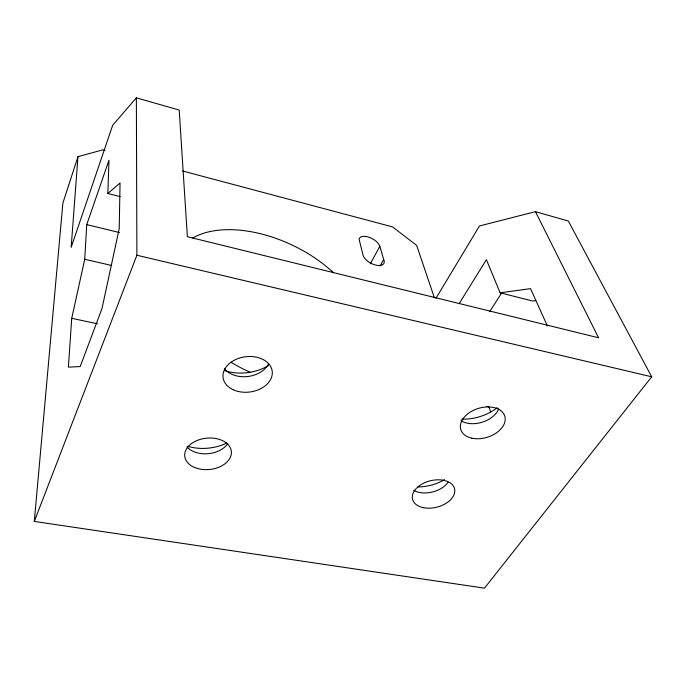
<?xml version="1.0" encoding="UTF-8"?>
<svg xmlns="http://www.w3.org/2000/svg" width="686" height="686" viewBox="0 0 686 686"><rect width="100%" height="100%" fill="white"/><g stroke="black" fill="none" stroke-linecap="round" stroke-linejoin="round"><path stroke-width="1.03" d="M107.856 193.512L108.971 160.224L86.745 224.631L84.73 259.257L71.73 318.313L68.386 367.13L80.193 366.581L102.008 308.486L119.218 228.687L120.05 183.016L107.856 193.512L120.136 196.616M105.061 150.345L102.994 149.797L77.972 156.648L71.164 247.372L112.676 125.272L136.368 97.832L179.2 110.052L187.364 236.704L598.569 337.778L535.44 211.657L479.428 225.994L435.979 298.247M535.44 211.657L568.325 221.038L651.7 376.803L484.453 588.168L34.3 521.42L62.872 203.125L77.972 156.648M34.3 521.42L136.891 255.243L136.368 97.832M370.311 263.801L379.821 246.308L378.946 244.439A11.465 5.745 28 0 0 367.602 236.807A11.465 5.745 28 0 0 359.104 239.303L362.825 254.232A11.756 5.985 28.4 0 0 375.602 265.062A11.756 5.985 28.4 0 0 383.68 259.488L379.821 246.308M380.104 265.979L383.68 259.488M459.388 303.281L486.4 259.677L500.128 292.802L532.576 301.008L535.749 300.64M489.59 311.744L501.68 292.973M500.128 292.802L530.552 288.652L547.385 325.953M71.73 318.313L97.395 323.758M486.811 406.361L488.878 406.798L490.67 411.84M84.73 259.257L111.741 265.499M136.891 255.243L651.7 376.803M86.745 224.631L119.467 232.545M182.622 170.994L392.538 226.886L416.676 245.417L434.427 297.904M227.692 443.756A23.084 15.709 -5.7 0 1 207.747 453.738A23.084 15.709 -5.7 0 1 186.935 446.903M444.537 479.685A36.838 23.813 -14.2 0 1 417.885 486.983M226.74 443.053A39.745 27.44 -5.6 0 1 187.921 446.354M497.178 407.733A39.016 26.36 -17.1 0 1 461.669 419.103M268.406 365.621A41.94 30.861 -7.2 0 1 224.854 370.74M192.732 237.991A101.168 58.027 25.9 0 1 333.662 272.822M250.561 372.481A103.132 60.317 26.3 0 1 231.131 362.319M498.773 408.865A22.655 15.083 -17 0 1 482.318 422.164A22.655 15.083 -17 0 1 461.035 420.767M268.5 363.94A24.387 17.699 -7.3 0 1 247.389 376.563A24.387 17.699 -7.3 0 1 224.468 368.674M448.009 482.352A21.369 13.6 -14.2 0 1 413.624 490.258M423.751 507.743A21.678 13.6 -14.1 0 0 454.801 490.207A21.678 13.6 -14.1 0 0 422.07 484.033A21.678 13.6 -14.1 0 0 423.751 507.743M471.865 438.183A22.998 15.101 -16.9 0 0 505.222 418.88A22.998 15.101 -16.9 0 0 471.265 411.48A22.998 15.101 -16.9 0 0 471.865 438.183M233.069 389.691A24.782 17.767 -7.4 0 0 272.179 374.762A24.782 17.767 -7.4 0 0 237.682 358.684A24.782 17.767 -7.4 0 0 233.069 389.691M194.704 467.518A23.435 15.735 -5.8 0 0 231.345 453.866A23.435 15.735 -5.8 0 0 198.125 440.095A23.435 15.735 -5.8 0 0 194.704 467.518"/></g></svg>
